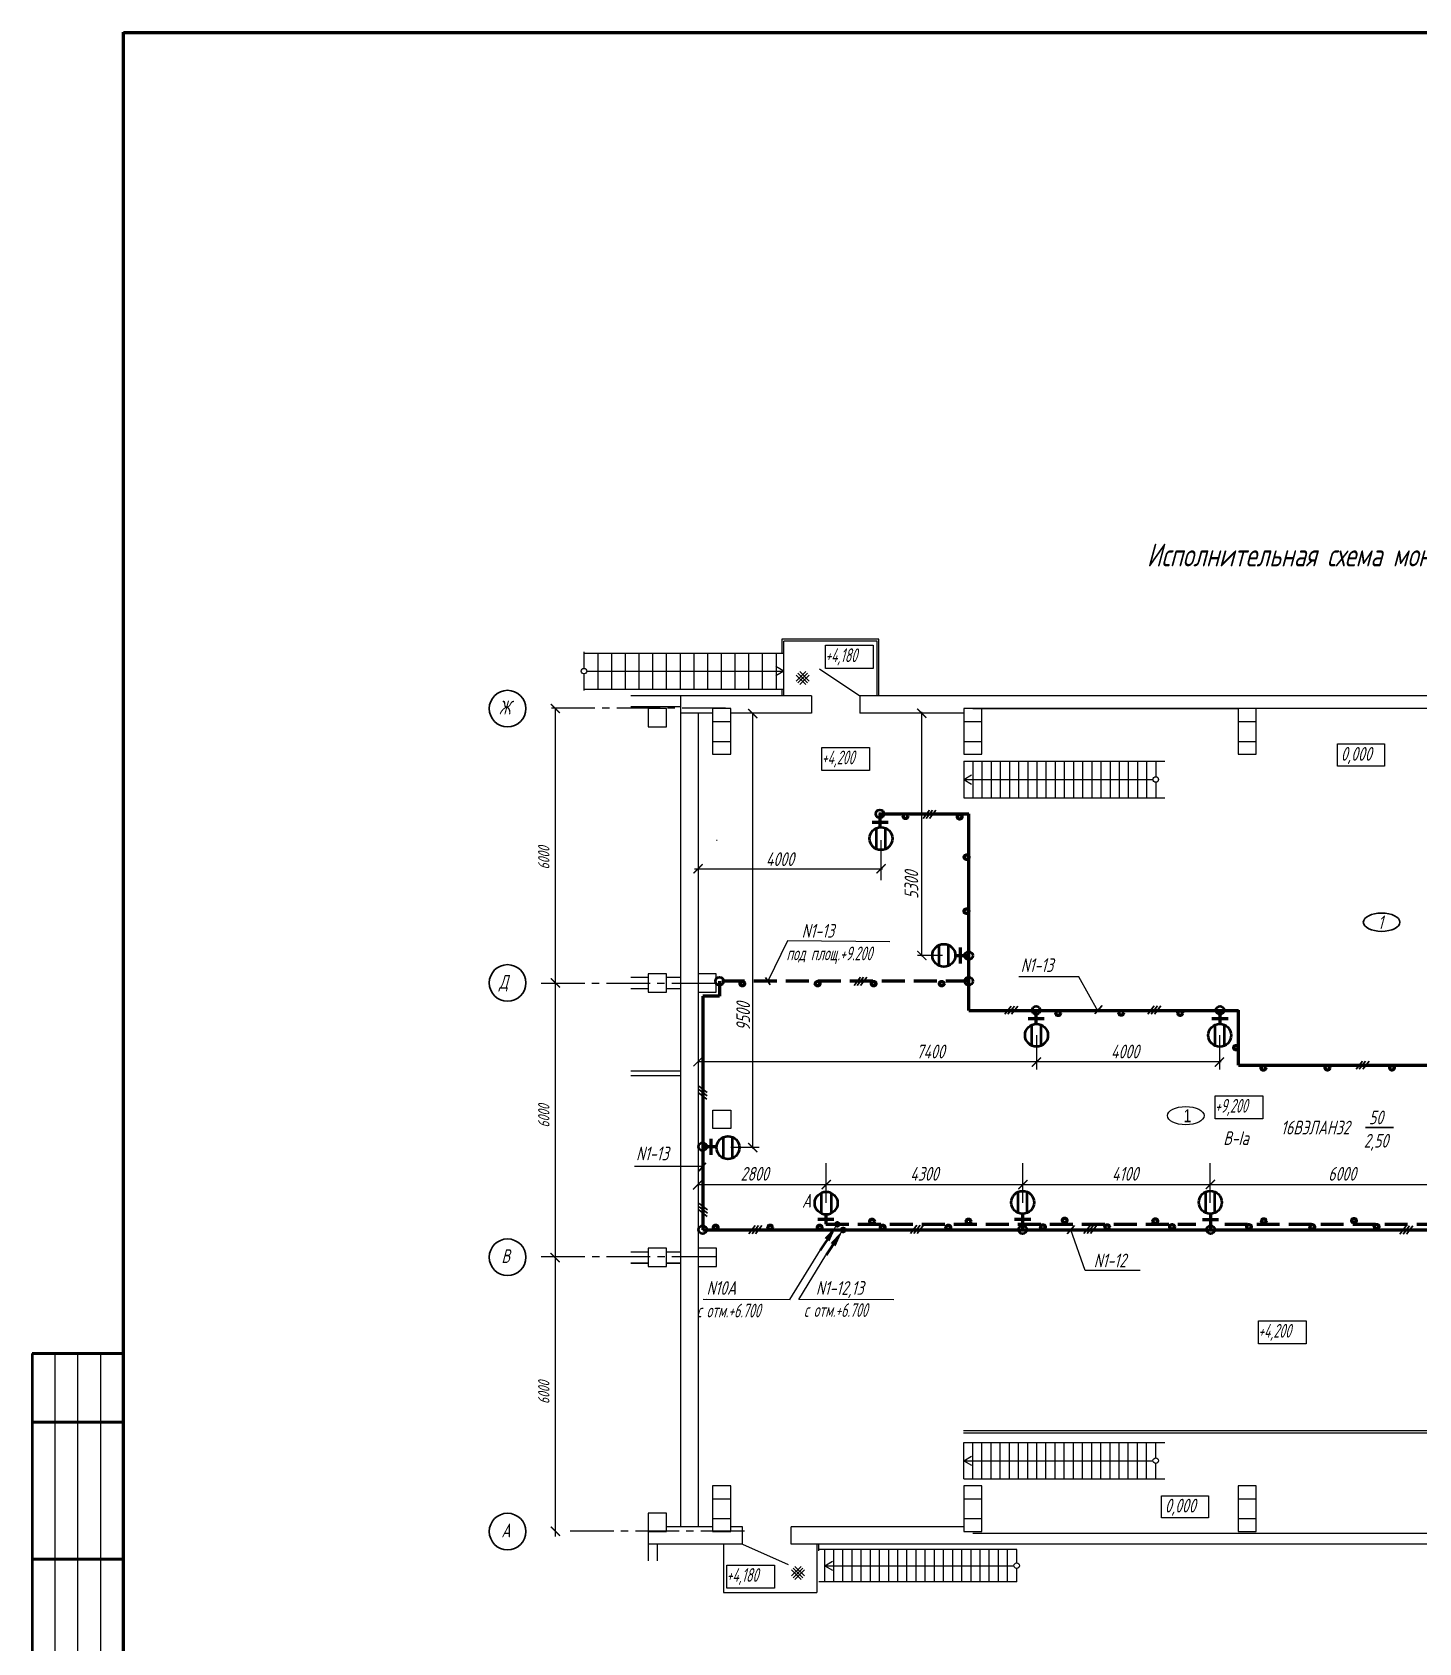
# Model space of a CAD drawing. Header units: inches. Extents: x -2146 to 222, y -883 to 3331.
# Drawn here: x -1548 to -1244.8, y 1328.2 to 1680.5 of the extents above; entities that cross this region are included whole.
import ezdxf
from ezdxf.enums import TextEntityAlignment as Align

# ---------------------------------------------------------------- set-up
doc = ezdxf.new("R2010")
doc.units = ezdxf.units.IN
doc.header["$MEASUREMENT"] = 0
doc.linetypes.add('CENTER2', pattern=[28.575, 19.05, -3.175, 3.175, -3.175])
doc.linetypes.add('gost5', pattern=[7, 5, -2, 0])
for name, color, linetype in [('osnovnoy shtamp', 7, 'Continuous'), ('АР', 7, 'Continuous'), ('блок', 7, 'Continuous'), ('НОВЫЙ', 7, 'Continuous'), ('орудован', 7, 'Continuous'), ('текст', 7, 'Continuous')]:
    doc.layers.add(name, color=color, linetype=linetype)
for name, color, linetype, lineweight in [('зд осн', 7, 'Continuous', 30), ('кабель', 1, 'Continuous', 60), ('лампа', 6, 'Continuous', 50), ('основной', 7, 'Continuous', 30), ('размеры', 82, 'Continuous', 25), ('строит', 7, 'Continuous', 30), ('Строительный', 7, 'Continuous', 25)]:
    doc.layers.add(name, color=color, linetype=linetype, lineweight=lineweight)
doc.styles.add('ROMANS', font='russ.shx', dxfattribs={"width": 0.8, "height": 2.8})
doc.styles.add('Simplex', font='simplex.shx', dxfattribs={"width": 0.7, "oblique": 15})
doc.linetypes.add('ограждение1', pattern='A,6.35,-2.54,[133,ltypeshp.shx,S=2.54,R=0,X=-2.54,Y=0],-2.54,25.4', length=36.83)

msp = doc.modelspace()

# ---------------------------------------------------------------- hatches: boundary and pattern name
at = {"layer": 'кабель'}
for points in [[(-1372.31, 1419.75, 1), (-1371.53, 1419.75, 1)], [(-1371.53, 1419.75, 1), (-1372.31, 1419.75, 1)], [(-1371.05, 1418.53, 1), (-1370.27, 1418.53, 1)], [(-1370.27, 1418.53, 1), (-1371.05, 1418.53, 1)], [(-1371.04, 1418.5, 1), (-1370.26, 1418.5, 1)], [(-1370.26, 1418.5, 1), (-1371.04, 1418.5, 1)]]:
    msp.add_hatch(color=6, dxfattribs=at).paths.add_polyline_path(points)

# ---------------------------------------------------------------- linework, layer by layer
at = {"color": 0, "lineweight": 60}
for p, q in [((-1528.01, 1096.49), (-1528.01, 1680.49)), ((-1528.01, 1680.41), (-712.01, 1680.41)), ((-1528.01, 1096.49), (-1528.01, 1680.41))]:
    msp.add_line(p, q, dxfattribs=at)
at = {"ltscale": 100}
for p, q in [((-1378.83, 1540.65), (-1380.93, 1538.56)), ((-1378.83, 1537.8), (-1380.93, 1539.89)), ((-1378.45, 1540.27), (-1380.55, 1538.18)), ((-1378.45, 1538.18), (-1380.55, 1540.27)), ((-1378.07, 1538.56), (-1380.17, 1540.65)), ((-1378.07, 1539.89), (-1380.17, 1537.8)), ((-1379.87, 1344.92), (-1381.97, 1342.82)), ((-1379.87, 1342.06), (-1381.97, 1344.16)), ((-1379.49, 1344.54), (-1381.59, 1342.44)), ((-1379.49, 1342.44), (-1381.59, 1344.54)), ((-1379.11, 1342.82), (-1381.2, 1344.92)), ((-1379.11, 1344.16), (-1381.2, 1342.06))]:
    msp.add_line(p, q, dxfattribs=at)
at = {"color": 0, "linetype": 'CENTER2', "ltscale": 0.5}
for p, q in [((-1396.37, 1532.67), (-1434.53, 1532.67)), ((-1398.61, 1472.43), (-1436.77, 1472.43)), ((-1398.57, 1412.61), (-1436.73, 1412.61)), ((-1392.26, 1352.62), (-1430.43, 1352.62))]:
    msp.add_line(p, q, dxfattribs=at)
at = {"color": 0, "lineweight": 25}
for p, q in [((-1433.6, 1472.4), (-1433.6, 1532.8)), ((-1433.6, 1412.6), (-1433.6, 1472.51)), ((-1399.19, 1440.7), (-1399.19, 1444.7)), ((-1399.19, 1444.7), (-1395.19, 1444.7)), ((-1395.19, 1444.7), (-1395.19, 1440.7)), ((-1395.19, 1440.7), (-1399.19, 1440.7)), ((-1433.6, 1351.47), (-1433.6, 1412.42))]:
    msp.add_line(p, q, dxfattribs=at)
at = {"color": 0}
for p, q in [((-1390.42, 1436.3), (-1390.42, 1531.48)), ((-1353.46, 1478.38), (-1353.47, 1531.83)), ((-1362.4, 1503.79), (-1362.4, 1495)), ((-1403.19, 1497.52), (-1362.05, 1497.52)), ((-1382.86, 1481.71), (-1387.15, 1472.95)), ((-1348.92, 1478.54), (-1354.39, 1478.54)), ((-1328.3, 1453.59), (-1328.3, 1461.08)), ((-1288.3, 1453.59), (-1288.3, 1461.08)), ((-1402.43, 1455.32), (-1287.96, 1455.32)), ((-1374.38, 1424.44), (-1374.38, 1433.09)), ((-1331.38, 1424.44), (-1331.38, 1433.09)), ((-1290.38, 1424.44), (-1290.38, 1433.09)), ((-1402.42, 1428.44), (-1229.48, 1428.44))]:
    msp.add_line(p, q, dxfattribs=at)
at = {"lineweight": 60}
for p, q in [((-1362.59, 1506.59), (-1362.58, 1509.5)), ((-1364.35, 1507.71), (-1360.81, 1507.71)), ((-1344.98, 1476.77), (-1344.98, 1480.31)), ((-1343.14, 1478.49), (-1346.13, 1478.49)), ((-1328.45, 1463.63), (-1328.45, 1466.52)), ((-1288.23, 1463.63), (-1288.23, 1466.53)), ((-1330.22, 1464.75), (-1326.68, 1464.75)), ((-1290, 1464.75), (-1286.46, 1464.75)), ((-1399.51, 1434.93), (-1399.51, 1438.47)), ((-1398.39, 1436.7), (-1401.38, 1436.7)), ((-1376.21, 1420.85), (-1372.68, 1420.85)), ((-1374.45, 1421.85), (-1374.45, 1419.8)), ((-1333.18, 1420.85), (-1329.64, 1420.85)), ((-1331.41, 1421.98), (-1331.41, 1418.56)), ((-1292.08, 1420.78), (-1288.54, 1420.78)), ((-1290.31, 1421.99), (-1290.31, 1418.55))]:
    msp.add_line(p, q, dxfattribs=at)
at = {"color": 6, "lineweight": 50}
for p, q in [((-1363.47, 1506.34), (-1363.47, 1501.9)), ((-1361.46, 1506.42), (-1361.46, 1501.82)), ((-1349.72, 1480.77), (-1349.72, 1476.33)), ((-1347.71, 1480.85), (-1347.71, 1476.25)), ((-1329.46, 1463.32), (-1329.46, 1458.88)), ((-1327.45, 1463.4), (-1327.45, 1458.8)), ((-1289.38, 1463.31), (-1289.38, 1458.86)), ((-1287.37, 1463.38), (-1287.37, 1458.79)), ((-1396.93, 1438.74), (-1396.93, 1434.29)), ((-1394.92, 1438.81), (-1394.92, 1434.22)), ((-1330.48, 1426.82), (-1330.48, 1422.22)), ((-1289.44, 1426.84), (-1289.44, 1422.24)), ((-1375.46, 1426.59), (-1375.46, 1422.14)), ((-1373.26, 1426.59), (-1373.26, 1422.13)), ((-1332.49, 1426.75), (-1332.49, 1422.3)), ((-1291.45, 1426.76), (-1291.45, 1422.32))]:
    msp.add_line(p, q, dxfattribs=at)
for p, q in [((-1360.47, 1481.55), (-1382.86, 1481.71)), ((-1314.86, 1466.28), (-1319.13, 1473.86)), ((-1317.73, 1409.61), (-1320.87, 1418.55)), ((-1382.31, 1403.27), (-1375.58, 1414.13)), ((-1380.33, 1403.27), (-1374.44, 1413)), ((-1382.28, 1403.24), (-1401.26, 1403.26)), ((-1382.28, 1403.24), (-1400.47, 1403.26)), ((-1359.58, 1403.24), (-1380.32, 1403.26))]:
    msp.add_line(p, q)
at = {"lineweight": 30}
for p, q in [((-1386.63, 1472.15), (-1387.66, 1473.76)), ((-1315.65, 1465.78), (-1314.05, 1467.61)), ((-1256.45, 1440.94), (-1250.32, 1440.94)), ((-1402.25, 1431.38), (-1400.66, 1433.21)), ((-1321.67, 1417.63), (-1320.07, 1419.46))]:
    msp.add_line(p, q, dxfattribs=at)
at = {"linetype": 'Continuous'}
for p, q in [((-1319.13, 1473.86), (-1332.27, 1473.84)), ((-1401.3, 1432.37), (-1416.29, 1432.36)), ((-1305.74, 1409.64), (-1317.73, 1409.61))]:
    msp.add_line(p, q, dxfattribs=at)
at = {"linetype": 'gost5', "lineweight": 60}
for p, q in [((-1374.44, 1419.8), (-1293.51, 1419.8)), ((-1287.22, 1419.8), (-1220.74, 1419.8))]:
    msp.add_line(p, q, dxfattribs=at)
at = {"color": 0, "lineweight": 50}
msp.add_line((-1548.01, 1391.49), (-1548.01, 1181.49), dxfattribs=at)
at = {"color": 0, "lineweight": -3}
msp.add_line((-1543.01, 1286.49), (-1543.01, 1391.49), dxfattribs=at)
at = {"ltscale": 0.2}
for p, q in [((-1220.34, 1374.56), (-1344.34, 1374.56)), ((-1220.84, 1374.06), (-1344.34, 1374.06))]:
    msp.add_line(p, q, dxfattribs=at)
at = {"color": 0, "lineweight": 50}
for centre in [(-1362.63, 1509.52), (-1343.22, 1478.52), (-1397.7, 1472.93), (-1343.19, 1472.93), (-1328.45, 1466.53), (-1288.24, 1466.55), (-1401.38, 1436.72), (-1401.38, 1418.55), (-1331.42, 1418.56), (-1290.3, 1418.56)]:
    msp.add_circle(centre, 0.891, dxfattribs=at)
at = {"layer": 'osnovnoy shtamp', "color": 0}
for q in [(-1342.56, 1518.04), (-1342.56, 1516.04)]:
    msp.add_line((-1344.3, 1517.04), q, dxfattribs=at)
at = {"layer": 'osnovnoy shtamp', "color": 0, "lineweight": 25}
for p, q in [((-1344.3, 1368.04), (-1342.56, 1369.04)), ((-1344.3, 1368.04), (-1342.56, 1367.04)), ((-1374.7, 1345.07), (-1372.97, 1346.07)), ((-1374.7, 1345.07), (-1372.97, 1344.07))]:
    msp.add_line(p, q, dxfattribs=at)
for centre in [(-1302.3, 1368.04), (-1332.7, 1345.07)]:
    msp.add_circle(centre, 0.6, dxfattribs=at)
at = {"layer": 'АР', "color": 0, "lineweight": 30}
msp.add_ellipse((-1252.9, 1485.82), major_axis=(-4, 0), ratio=0.5, dxfattribs=at)
at = {"layer": 'АР', "color": 0}
msp.add_ellipse((-1295.73, 1443.51), major_axis=(-4, 0), ratio=0.5, dxfattribs=at)
at = {"layer": 'блок', "color": 0, "lineweight": 30}
for p, q in [((-1351.8, 1510.35), (-1353.19, 1508.53)), ((-1351.1, 1510.35), (-1352.49, 1508.53)), ((-1350.36, 1510.35), (-1351.75, 1508.53)), ((-1366.89, 1473.82), (-1368.28, 1472.01)), ((-1366.19, 1473.82), (-1367.58, 1472.01)), ((-1365.45, 1473.82), (-1366.84, 1472.01)), ((-1333.93, 1467.49), (-1335.32, 1465.68)), ((-1333.22, 1467.49), (-1334.61, 1465.68)), ((-1332.48, 1467.49), (-1333.87, 1465.68)), ((-1302.61, 1467.56), (-1304, 1465.74)), ((-1301.91, 1467.56), (-1303.3, 1465.74)), ((-1301.17, 1467.56), (-1302.56, 1465.74)), ((-1257.09, 1455.46), (-1258.48, 1453.65)), ((-1256.39, 1455.46), (-1257.78, 1453.65)), ((-1255.65, 1455.46), (-1257.04, 1453.65)), ((-1402.27, 1448.52), (-1400.45, 1447.13)), ((-1402.24, 1449.94), (-1400.43, 1448.56)), ((-1402.24, 1449.21), (-1400.43, 1447.82)), ((-1402.17, 1424.29), (-1400.35, 1422.9)), ((-1402.17, 1423.56), (-1400.35, 1422.17)), ((-1402.19, 1422.87), (-1400.38, 1421.48)), ((-1389.9, 1419.5), (-1391.29, 1417.69)), ((-1389.2, 1419.5), (-1390.59, 1417.69)), ((-1388.46, 1419.5), (-1389.85, 1417.69)), ((-1354.53, 1419.54), (-1355.92, 1417.72)), ((-1353.83, 1419.54), (-1355.22, 1417.72)), ((-1353.09, 1419.54), (-1354.48, 1417.72)), ((-1316.6, 1419.55), (-1317.99, 1417.74)), ((-1315.9, 1419.55), (-1317.29, 1417.74)), ((-1315.16, 1419.55), (-1316.55, 1417.74)), ((-1247.51, 1419.39), (-1248.9, 1417.57)), ((-1246.81, 1419.39), (-1248.2, 1417.57)), ((-1246.07, 1419.39), (-1247.46, 1417.57))]:
    msp.add_line(p, q, dxfattribs=at)
at = {"layer": 'зд осн', "color": 0, "lineweight": 53, "ltscale": 0.02}
for p, q in [((-1528.01, 1391.49), (-1548.01, 1391.49)), ((-1528.01, 1376.49), (-1548.01, 1376.49)), ((-1528.01, 1346.49), (-1548.01, 1346.49))]:
    msp.add_line(p, q, dxfattribs=at)
at = {"layer": 'зд осн', "color": 0, "lineweight": -3, "ltscale": 0.02}
for p, q in [((-1538.01, 1181.49), (-1538.01, 1391.49)), ((-1533.01, 1181.49), (-1533.01, 1391.49))]:
    msp.add_line(p, q, dxfattribs=at)
at = {"layer": 'кабель', "color": 0, "ltscale": 0.2}
for p, q in [((-1362.87, 1509.5), (-1343.2, 1509.51)), ((-1343.19, 1466.54), (-1343.19, 1509.49)), ((-1343.21, 1466.54), (-1284.18, 1466.54)), ((-1284.17, 1454.56), (-1284.17, 1466.56)), ((-1284.21, 1454.54), (-1182.25, 1454.54)), ((-1401.38, 1418.55), (-1219.65, 1418.55))]:
    msp.add_line(p, q, dxfattribs=at)
at = {"layer": 'кабель', "color": 0}
for p, q in [((-1397.69, 1472.94), (-1397.69, 1469.65)), ((-1397.69, 1469.65), (-1401.38, 1469.65)), ((-1401.38, 1469.65), (-1401.38, 1418.55))]:
    msp.add_line(p, q, dxfattribs=at)
at = {"layer": 'кабель', "color": 0, "linetype": 'gost5'}
msp.add_line((-1343.2, 1472.94), (-1397.68, 1472.94), dxfattribs=at)
at = {"layer": 'кабель', "color": 1}
for centre in [(-1357.02, 1509), (-1345.18, 1508.86), (-1343.66, 1500.05), (-1343.7, 1488.24), (-1392.7, 1472.38), (-1376.25, 1472.38), (-1363.98, 1472.38), (-1349.1, 1472.38), (-1323.64, 1465.9), (-1309.86, 1465.98), (-1296.96, 1465.94), (-1284.74, 1458.38), (-1278.75, 1453.94), (-1264.76, 1453.98), (-1250.64, 1453.98), (-1364.33, 1420.37), (-1343.24, 1420.37), (-1322.21, 1420.59), (-1302.4, 1420.45), (-1278.66, 1420.47), (-1258.95, 1420.53), (-1254, 1419.22), (-1398.54, 1419.08), (-1386.62, 1419.08), (-1375.78, 1419.08), (-1362.02, 1419.08), (-1347.67, 1419.08), (-1326.97, 1419.16), (-1312.91, 1419.14), (-1298.73, 1419.19), (-1281.91, 1419.2), (-1268.07, 1419.17)]:
    msp.add_circle(centre, 0.5, dxfattribs=at)
at = {"layer": 'кабель', "color": 6}
for centre in [(-1371.92, 1419.75), (-1371.92, 1419.75), (-1370.66, 1418.53), (-1370.66, 1418.53), (-1370.65, 1418.5), (-1370.65, 1418.5)]:
    msp.add_circle(centre, 0.39, dxfattribs=at)
at = {"layer": 'лампа', "color": 6}
for p, q in [((-1373.13, 1417.91), (-1375.68, 1414.06)), ((-1371.81, 1416.82), (-1374.36, 1412.97))]:
    msp.add_line(p, q, dxfattribs=at)
for centre in [(-1362.39, 1504.12), (-1348.64, 1478.55), (-1328.38, 1461.1), (-1288.3, 1461.08), (-1395.85, 1436.52), (-1374.38, 1424.36), (-1331.41, 1424.52), (-1290.37, 1424.54)]:
    msp.add_circle(centre, 2.5, dxfattribs=at)
for points in [[(-1374.72, 1416.72), (-1372.03, 1419.61), (-1373.64, 1416)], [(-1373.4, 1415.63), (-1370.71, 1418.53), (-1372.32, 1414.91)]]:
    msp.add_solid(points, dxfattribs=at)
at = {"layer": 'НОВЫЙ', "color": 0}
for points in [[(-1374.51, 1546.39), (-1364.09, 1546.39), (-1364.09, 1541.33), (-1374.51, 1541.33)], [(-1375.31, 1524.04), (-1364.88, 1524.04), (-1364.88, 1518.99), (-1375.31, 1518.99)], [(-1262.54, 1524.81), (-1252.24, 1524.81), (-1252.24, 1519.98), (-1262.54, 1519.98)], [(-1289.31, 1447.84), (-1278.88, 1447.84), (-1278.88, 1442.78), (-1289.31, 1442.78)], [(-1279.83, 1398.64), (-1269.41, 1398.64), (-1269.41, 1393.58), (-1279.83, 1393.58)], [(-1301.04, 1360.38), (-1290.74, 1360.38), (-1290.74, 1355.55), (-1301.04, 1355.55)], [(-1396.12, 1345.21), (-1385.69, 1345.21), (-1385.69, 1340.16), (-1396.12, 1340.16)]]:
    msp.add_lwpolyline(points, close=True, dxfattribs=at)
at = {"layer": 'основной', "color": 0, "lineweight": 25}
for p, q in [((-1344.3, 1532.54), (-1344.3, 1522.54)), ((-1280.3, 1532.54), (-1284.3, 1532.54)), ((-1284.3, 1532.54), (-1284.3, 1522.54)), ((-1280.3, 1522.54), (-1280.3, 1532.54)), ((-1284.3, 1529.72), (-1280.3, 1529.72)), ((-1284.3, 1525.37), (-1280.3, 1525.37)), ((-1284.3, 1522.54), (-1280.3, 1522.54)), ((-1396.8, 1349.74), (-1396.8, 1339.19)), ((-1376.41, 1349.74), (-1376.41, 1339.19)), ((-1376.01, 1348.31), (-1376.01, 1349.74)), ((-1332.7, 1348.61), (-1376.01, 1348.61)), ((-1374.7, 1341.53), (-1374.7, 1348.61)), ((-1372.7, 1341.53), (-1372.7, 1348.61)), ((-1370.7, 1341.53), (-1370.7, 1348.61)), ((-1368.7, 1341.53), (-1368.7, 1348.61)), ((-1366.7, 1341.53), (-1366.7, 1348.61)), ((-1364.7, 1341.53), (-1364.7, 1348.61)), ((-1362.7, 1341.53), (-1362.7, 1348.61)), ((-1360.7, 1341.53), (-1360.7, 1348.61)), ((-1358.7, 1341.53), (-1358.7, 1348.61)), ((-1356.7, 1341.53), (-1356.7, 1348.61)), ((-1354.7, 1341.53), (-1354.7, 1348.61)), ((-1352.7, 1341.53), (-1352.7, 1348.61)), ((-1350.7, 1341.53), (-1350.7, 1348.61)), ((-1348.7, 1341.53), (-1348.7, 1348.61)), ((-1346.7, 1341.53), (-1346.7, 1348.61)), ((-1344.7, 1341.53), (-1344.7, 1348.61)), ((-1342.7, 1341.53), (-1342.7, 1348.61)), ((-1340.7, 1341.53), (-1340.7, 1348.61)), ((-1338.7, 1341.53), (-1338.7, 1348.61)), ((-1336.7, 1341.53), (-1336.7, 1348.61)), ((-1334.7, 1341.53), (-1334.7, 1348.61)), ((-1332.7, 1345.67), (-1332.7, 1348.61)), ((-1332.7, 1341.53), (-1332.7, 1344.47)), ((-1396.8, 1339.19), (-1376.41, 1339.19)), ((-1332.7, 1341.53), (-1376.01, 1341.53))]:
    msp.add_line(p, q, dxfattribs=at)
at = {"layer": 'основной', "color": 0, "lineweight": 25, "ltscale": 100}
for p, q in [((-1344.3, 1521.04), (-1344.3, 1513.04)), ((-1342.3, 1521.04), (-1342.3, 1513.04)), ((-1344.3, 1372.04), (-1300.3, 1372.04)), ((-1344.3, 1364.04), (-1344.3, 1372.04)), ((-1342.3, 1364.04), (-1342.3, 1372.04)), ((-1340.3, 1364.04), (-1340.3, 1372.04)), ((-1338.3, 1364.04), (-1338.3, 1372.04)), ((-1336.3, 1364.04), (-1336.3, 1372.04)), ((-1334.3, 1364.04), (-1334.3, 1372.04)), ((-1332.3, 1364.04), (-1332.3, 1372.04)), ((-1330.3, 1364.04), (-1330.3, 1372.04)), ((-1328.3, 1364.04), (-1328.3, 1372.04)), ((-1326.3, 1364.04), (-1326.3, 1372.04)), ((-1324.3, 1364.04), (-1324.3, 1372.04)), ((-1322.3, 1364.04), (-1322.3, 1372.04)), ((-1320.3, 1364.04), (-1320.3, 1372.04)), ((-1318.3, 1364.04), (-1318.3, 1372.04)), ((-1316.3, 1364.04), (-1316.3, 1372.04)), ((-1314.3, 1364.04), (-1314.3, 1372.04)), ((-1312.3, 1364.04), (-1312.3, 1372.04)), ((-1310.3, 1364.04), (-1310.3, 1372.04)), ((-1308.3, 1364.04), (-1308.3, 1372.04)), ((-1306.3, 1364.04), (-1306.3, 1372.04)), ((-1304.3, 1364.04), (-1304.3, 1372.04)), ((-1302.3, 1368.64), (-1302.3, 1372.04)), ((-1344.3, 1368.04), (-1302.9, 1368.04)), ((-1302.3, 1364.04), (-1302.3, 1367.44)), ((-1344.3, 1364.04), (-1300.3, 1364.04)), ((-1395.2, 1362.54), (-1399.2, 1362.54)), ((-1399.2, 1362.54), (-1399.2, 1352.54)), ((-1395.2, 1352.54), (-1395.2, 1362.54)), ((-1340.3, 1362.54), (-1344.3, 1362.54)), ((-1344.3, 1362.54), (-1344.3, 1352.54)), ((-1340.3, 1352.54), (-1340.3, 1362.54)), ((-1280.3, 1362.54), (-1284.3, 1362.54)), ((-1284.3, 1362.54), (-1284.3, 1352.54)), ((-1280.3, 1352.54), (-1280.3, 1362.54)), ((-1409.3, 1356.54), (-1413.3, 1356.54)), ((-1413.3, 1356.54), (-1413.3, 1352.54)), ((-1409.3, 1352.54), (-1409.3, 1356.54)), ((-1399.2, 1359.72), (-1395.2, 1359.72)), ((-1344.3, 1359.72), (-1340.3, 1359.72)), ((-1284.3, 1359.72), (-1280.3, 1359.72)), ((-1399.2, 1353.54), (-1409.3, 1353.54)), ((-1399.2, 1355.37), (-1395.2, 1355.37)), ((-1392.65, 1353.54), (-1395.2, 1353.54)), ((-1392.65, 1349.74), (-1392.65, 1353.54)), ((-1344.3, 1353.54), (-1382.05, 1353.54)), ((-1382.05, 1349.74), (-1382.05, 1353.54)), ((-1344.3, 1355.37), (-1340.3, 1355.37)), ((-1284.3, 1355.37), (-1280.3, 1355.37)), ((-1413.3, 1352.54), (-1409.3, 1352.54)), ((-1413.3, 1352.54), (-1413.3, 1346.12)), ((-1392.65, 1349.74), (-1413.3, 1349.74)), ((-1411.3, 1349.74), (-1411.3, 1346.12)), ((-1399.2, 1352.54), (-1395.2, 1352.54)), ((-1212.6, 1349.74), (-1382.05, 1349.74)), ((-1344.3, 1352.54), (-1340.3, 1352.54)), ((-1222.3, 1352.14), (-1342.3, 1352.14)), ((-1284.3, 1352.54), (-1280.3, 1352.54)), ((-1374.7, 1345.07), (-1333.3, 1345.07))]:
    msp.add_line(p, q, dxfattribs=at)
at = {"layer": 'основной', "color": 0}
for centre in [(-1444.06, 1532.54), (-1444.06, 1472.54), (-1444.06, 1412.54), (-1444.06, 1352.54)]:
    msp.add_circle(centre, 4, dxfattribs=at)
at = {"layer": 'размеры', "color": 0}
for p, q in [((-1398.4, 1474.54), (-1402.4, 1474.54)), ((-1402.4, 1474.54), (-1402.4, 1470.54)), ((-1398.4, 1470.54), (-1398.4, 1474.54)), ((-1402.4, 1470.54), (-1398.4, 1470.54)), ((-1398.35, 1414.52), (-1402.35, 1414.52)), ((-1398.35, 1410.52), (-1398.35, 1414.52)), ((-1402.35, 1410.52), (-1398.35, 1410.52)), ((-1392.65, 1349.74), (-1382.66, 1345.33))]:
    msp.add_line(p, q, dxfattribs=at)
at = {"layer": 'размеры', "color": 0, "const_width": 0.3}
for points in [[(-1434.61, 1533.56), (-1432.61, 1531.56)], [(-1391.42, 1532.47), (-1389.42, 1530.47)], [(-1354.47, 1532.54), (-1352.47, 1530.54)], [(-1403.39, 1496.51), (-1401.39, 1498.51)], [(-1401.39, 1498.51), (-1403.39, 1496.51)], [(-1363.38, 1496.51), (-1361.38, 1498.51)], [(-1361.38, 1498.51), (-1363.38, 1496.51)], [(-1354.46, 1479.54), (-1352.46, 1477.54)], [(-1434.6, 1473.55), (-1432.6, 1471.55)], [(-1403.39, 1454.33), (-1401.39, 1456.33)], [(-1401.39, 1456.33), (-1403.39, 1454.33)], [(-1329.37, 1454.22), (-1327.37, 1456.22)], [(-1327.37, 1456.22), (-1329.37, 1454.22)], [(-1289.37, 1454.22), (-1287.37, 1456.22)], [(-1287.37, 1456.22), (-1289.37, 1454.22)], [(-1391.42, 1437.54), (-1389.42, 1435.54)], [(-1403.52, 1427.35), (-1401.52, 1429.35)], [(-1401.52, 1429.35), (-1403.52, 1427.35)], [(-1375.35, 1427.45), (-1373.35, 1429.45)], [(-1373.35, 1429.45), (-1375.35, 1427.45)], [(-1332.35, 1427.45), (-1330.35, 1429.45)], [(-1330.35, 1429.45), (-1332.35, 1427.45)], [(-1291.35, 1427.45), (-1289.35, 1429.45)], [(-1289.35, 1429.45), (-1291.35, 1427.45)], [(-1434.65, 1413.48), (-1432.65, 1411.48)], [(-1434.6, 1353.59), (-1432.6, 1351.59)]]:
    msp.add_lwpolyline(points, dxfattribs=at)
at = {"layer": 'Строительный', "color": 0, "linetype": 'ограждение1', "ltscale": 3}
for p, q in [((-1362.84, 1547.72), (-1384.04, 1547.72)), ((-1384.04, 1547.72), (-1384.04, 1544.68)), ((-1362.84, 1535.34), (-1362.84, 1547.72))]:
    msp.add_line(p, q, dxfattribs=at)
at = {"layer": 'Строительный', "color": 0}
for p, q in [((-1363.24, 1547.32), (-1383.64, 1547.32)), ((-1383.64, 1535.34), (-1383.64, 1547.32)), ((-1363.24, 1535.34), (-1363.24, 1547.32)), ((-1427.34, 1544.98), (-1427.34, 1541.34)), ((-1427.34, 1544.68), (-1383.64, 1544.68)), ((-1424.34, 1544.68), (-1424.34, 1536.78)), ((-1421.34, 1544.68), (-1421.34, 1536.78)), ((-1418.34, 1544.68), (-1418.34, 1536.78)), ((-1415.34, 1544.68), (-1415.34, 1536.78)), ((-1412.34, 1544.68), (-1412.34, 1536.78)), ((-1409.34, 1544.68), (-1409.34, 1536.78)), ((-1406.34, 1544.68), (-1406.34, 1536.78)), ((-1403.34, 1544.68), (-1403.34, 1536.78)), ((-1400.34, 1544.68), (-1400.34, 1536.78)), ((-1397.34, 1544.68), (-1397.34, 1536.78)), ((-1394.34, 1544.68), (-1394.34, 1536.78)), ((-1391.34, 1544.68), (-1391.34, 1536.78)), ((-1388.34, 1544.68), (-1388.34, 1536.78)), ((-1385.34, 1544.68), (-1385.34, 1536.78)), ((-1427.34, 1540.14), (-1427.34, 1536.48)), ((-1426.74, 1540.74), (-1383.64, 1540.74)), ((-1383.64, 1540.74), (-1385.37, 1541.74)), ((-1383.64, 1540.74), (-1385.37, 1539.74)), ((-1375.8, 1541.24), (-1367, 1535.34)), ((-1427.34, 1536.78), (-1383.64, 1536.78)), ((-1384.04, 1536.78), (-1384.04, 1535.34)), ((-1377.6, 1535.34), (-1417.09, 1535.34)), ((-1406.3, 1532.94), (-1417.09, 1532.94)), ((-1409.3, 1532.53), (-1413.3, 1532.53)), ((-1413.3, 1532.53), (-1413.3, 1528.53)), ((-1409.3, 1528.53), (-1409.3, 1532.53)), ((-1406.2, 1535.34), (-1406.2, 1353.54)), ((-1395.2, 1532.54), (-1399.2, 1532.54)), ((-1399.2, 1532.54), (-1399.2, 1522.54)), ((-1395.2, 1522.54), (-1395.2, 1532.54)), ((-1342.3, 1535.34), (-1367, 1535.34)), ((-1340.3, 1532.54), (-1344.3, 1532.54)), ((-1212.59, 1535.36), (-1342.3, 1535.34)), ((-1334.92, 1532.54), (-1342.3, 1532.54)), ((-1342.3, 1532.54), (-1284.3, 1532.54)), ((-1340.3, 1522.54), (-1340.3, 1532.54)), ((-1399.2, 1531.54), (-1406.2, 1531.54)), ((-1402.4, 1531.54), (-1402.4, 1353.54)), ((-1399.2, 1529.72), (-1395.2, 1529.72)), ((-1344.3, 1529.72), (-1340.3, 1529.72)), ((-1413.3, 1528.53), (-1409.3, 1528.53)), ((-1399.2, 1525.37), (-1395.2, 1525.37)), ((-1399.2, 1522.54), (-1395.2, 1522.54)), ((-1344.3, 1525.37), (-1340.3, 1525.37)), ((-1344.3, 1522.54), (-1340.3, 1522.54)), ((-1417.09, 1413.71), (-1413.3, 1413.71)), ((-1417.09, 1413.71), (-1413.3, 1413.71)), ((-1409.3, 1414.54), (-1413.3, 1414.54)), ((-1413.3, 1414.54), (-1413.3, 1410.54)), ((-1409.3, 1414.54), (-1413.3, 1414.54)), ((-1413.3, 1414.54), (-1413.3, 1410.54)), ((-1409.3, 1410.54), (-1409.3, 1414.54)), ((-1409.3, 1410.54), (-1409.3, 1414.54)), ((-1409.3, 1413.71), (-1406.3, 1413.71)), ((-1409.3, 1413.71), (-1406.3, 1413.71)), ((-1398.35, 1414.54), (-1402.35, 1414.54)), ((-1402.35, 1414.54), (-1402.35, 1410.54)), ((-1398.35, 1410.54), (-1398.35, 1414.54)), ((-1417.09, 1411.21), (-1413.3, 1411.21)), ((-1413.3, 1411.21), (-1417.09, 1411.21)), ((-1413.3, 1410.54), (-1409.3, 1410.54)), ((-1413.3, 1410.54), (-1409.3, 1410.54)), ((-1409.3, 1411.21), (-1406.3, 1411.21)), ((-1406.3, 1411.21), (-1409.3, 1411.21)), ((-1402.35, 1410.54), (-1398.35, 1410.54))]:
    msp.add_line(p, q, dxfattribs=at)
at = {"layer": 'Строительный', "color": 0, "linetype": 'CENTER2', "ltscale": 0.5}
for p, q in [((-1377.6, 1535.34), (-1377.6, 1531.54)), ((-1367, 1535.34), (-1367, 1531.54))]:
    msp.add_line(p, q, dxfattribs=at)
at = {"layer": 'Строительный', "color": 0, "lineweight": 25}
msp.add_line((-1220.3, 1532.54), (-1342.3, 1532.54), dxfattribs=at)
at = {"layer": 'Строительный'}
for p, q in [((-1377.6, 1531.54), (-1395.2, 1531.54)), ((-1344.3, 1531.54), (-1367, 1531.54)), ((-1389, 1436.54), (-1395.2, 1436.54))]:
    msp.add_line(p, q, dxfattribs=at)
at = {"layer": 'Строительный', "color": 0, "ltscale": 100}
for p, q in [((-1344.3, 1521.04), (-1300.3, 1521.04)), ((-1340.3, 1521.04), (-1340.3, 1513.04)), ((-1338.3, 1521.04), (-1338.3, 1513.04)), ((-1336.3, 1521.04), (-1336.3, 1513.04)), ((-1334.3, 1521.04), (-1334.3, 1513.04)), ((-1332.3, 1521.04), (-1332.3, 1513.04)), ((-1330.3, 1521.04), (-1330.3, 1513.04)), ((-1328.3, 1521.04), (-1328.3, 1513.04)), ((-1326.3, 1521.04), (-1326.3, 1513.04)), ((-1324.3, 1521.04), (-1324.3, 1513.04)), ((-1322.3, 1521.04), (-1322.3, 1513.04)), ((-1320.3, 1521.04), (-1320.3, 1513.04)), ((-1318.3, 1521.04), (-1318.3, 1513.04)), ((-1316.3, 1521.04), (-1316.3, 1513.04)), ((-1314.3, 1521.04), (-1314.3, 1513.04)), ((-1312.3, 1521.04), (-1312.3, 1513.04)), ((-1310.3, 1521.04), (-1310.3, 1513.04)), ((-1308.3, 1521.04), (-1308.3, 1513.04)), ((-1306.3, 1521.04), (-1306.3, 1513.04)), ((-1304.3, 1521.04), (-1304.3, 1513.04)), ((-1302.3, 1521.04), (-1302.3, 1517.64)), ((-1344.3, 1517.04), (-1302.9, 1517.04)), ((-1302.3, 1516.44), (-1302.3, 1513.04)), ((-1344.3, 1513.04), (-1300.3, 1513.04)), ((-1417.09, 1473.79), (-1413.3, 1473.79)), ((-1417.09, 1473.79), (-1413.3, 1473.79)), ((-1409.3, 1474.54), (-1413.3, 1474.54)), ((-1413.3, 1474.54), (-1413.3, 1470.54)), ((-1409.3, 1470.54), (-1409.3, 1474.54)), ((-1409.3, 1473.79), (-1406.3, 1473.79)), ((-1409.3, 1473.79), (-1406.3, 1473.79)), ((-1417.09, 1471.29), (-1413.3, 1471.29)), ((-1413.3, 1470.54), (-1409.3, 1470.54)), ((-1409.3, 1471.29), (-1406.3, 1471.29)), ((-1417.09, 1453.29), (-1406.3, 1453.29)), ((-1417.09, 1452.29), (-1406.3, 1452.29))]:
    msp.add_line(p, q, dxfattribs=at)
at = {"layer": 'Строительный', "color": 0, "linetype": 'Continuous', "lineweight": 9, "ltscale": 0.3}
msp.add_line((-1398.3, 1503.59), (-1398.3, 1503.84), dxfattribs=at)
at = {"layer": 'Строительный', "color": 0}
for centre in [(-1427.34, 1540.74), (-1302.3, 1517.04)]:
    msp.add_circle(centre, 0.6, dxfattribs=at)

# ---------------------------------------------------------------- texts
at = {"color": 0, "lineweight": 20, "style": 'Simplex', "oblique": 15, "width": 0.7}
for s, p in [('Ж', (-1445.92, 1531.27)), ('Д', (-1445.92, 1471.27)), ('В', (-1445.4, 1411.27)), ('А', (-1445.41, 1351.27))]:
    msp.add_text(s, height=3, dxfattribs=at).set_placement(p)
at = {"lineweight": 20, "style": 'Simplex', "oblique": 15}
for s, width, p in [('N1-13', 0.7, (-1379.73, 1482.44)), ('под площ.+9.200', 0.6, (-1383.07, 1477.49)), ('N1-13', 0.7, (-1331.82, 1474.93)), ('N1-13', 0.7, (-1415.94, 1433.73)), ('N1-12', 0.7, (-1315.85, 1410.33)), ('N10А', 0.7, (-1400.53, 1404.31)), ('N1-12,13', 0.7, (-1376.62, 1404.31)), ('с отм.+6.700', 0.6, (-1402.65, 1399.37)), ('с отм.+6.700', 0.6, (-1379.23, 1399.48))]:
    msp.add_text(s, height=3, dxfattribs=dict(at, width=width)).set_placement(p)
at = {"lineweight": 20, "style": 'Simplex', "oblique": 15, "width": 0.7}
for s, p in [('50', (-1254.13, 1441.62)), ('16ВЭЛАН32', (-1267.41, 1439.4)), ('2,50', (-1254.13, 1436.52))]:
    msp.add_text(s, height=3, dxfattribs=at).set_placement(p, align=Align.CENTER)
at = {"color": 0, "lineweight": 20, "char_height": 2.5, "attachment_point": 5, "rotation": 90, "style": 'Simplex'}
for insert in [(-1436.13, 1499.89), (-1436.13, 1443.43), (-1436.13, 1382.96)]:
    msp.add_mtext('6000', dxfattribs=dict(at, insert=insert))
at = {"layer": 'АР', "color": 0, "lineweight": 20, "style": 'Simplex', "oblique": 15, "width": 0.7}
msp.add_text('1', height=3, dxfattribs=at).set_placement((-1253.71, 1484.29))
at = {"layer": 'АР', "color": 0, "style": 'ROMANS', "width": 0.8}
msp.add_text('1', height=2.8, dxfattribs=at).set_placement((-1296.21, 1442.08))
at = {"layer": 'орудован', "color": 0, "linetype": 'Continuous', "lineweight": 20, "style": 'Simplex', "oblique": 15}
for s, width, p in [('+4,180', 0.6, (-1374.58, 1542.71)), ('+4,200', 0.6, (-1375.37, 1520.36)), ('0,000', 0.7, (-1261.81, 1521.14)), ('+9,200', 0.6, (-1289.37, 1444.16)), ('+4,200', 0.6, (-1279.9, 1394.95)), ('0,000', 0.7, (-1300.3, 1356.71)), ('+4,180', 0.6, (-1396.18, 1341.53))]:
    msp.add_text(s, height=3, dxfattribs=dict(at, width=width)).set_placement(p)
at = {"layer": 'размеры', "color": 0, "lineweight": 20, "style": 'Simplex', "oblique": 15, "width": 0.7}
for s, p in [('4000', (-1387.56, 1498.11)), ('7400', (-1354.64, 1456.04)), ('4000', (-1312.09, 1456.04)), ('2800', (-1393.09, 1429.29)), ('4300', (-1355.99, 1429.29)), ('4100', (-1311.86, 1429.29)), ('6000', (-1264.58, 1429.29))]:
    msp.add_text(s, height=3, dxfattribs=at).set_placement(p)
for s, p in [('5300', (-1354.24, 1490.93)), ('9500', (-1391.02, 1462.09))]:
    msp.add_text(s, height=3, rotation=90, dxfattribs=at).set_placement(p)
at = {"layer": 'строит', "lineweight": 35, "style": 'Simplex', "oblique": 15, "width": 0.7}
msp.add_text('Исполнительная схема монтажа осветительной сети на отм. +9.200 ', height=5, dxfattribs=at).set_placement((-1304.25, 1563.64))
at = {"layer": 'текст', "color": 0, "lineweight": 20, "style": 'Simplex', "oblique": 15, "width": 0.7}
msp.add_text('В-Iа', height=3, dxfattribs=at).set_placement((-1284.75, 1437.08), align=Align.CENTER)
at = {"layer": 'текст', "color": 3, "lineweight": 40, "style": 'Simplex', "oblique": 15, "width": 0.7}
msp.add_text('А', height=3, dxfattribs=at).set_placement((-1378.67, 1423.39), align=Align.CENTER)

doc.saveas('drawing.dxf')
